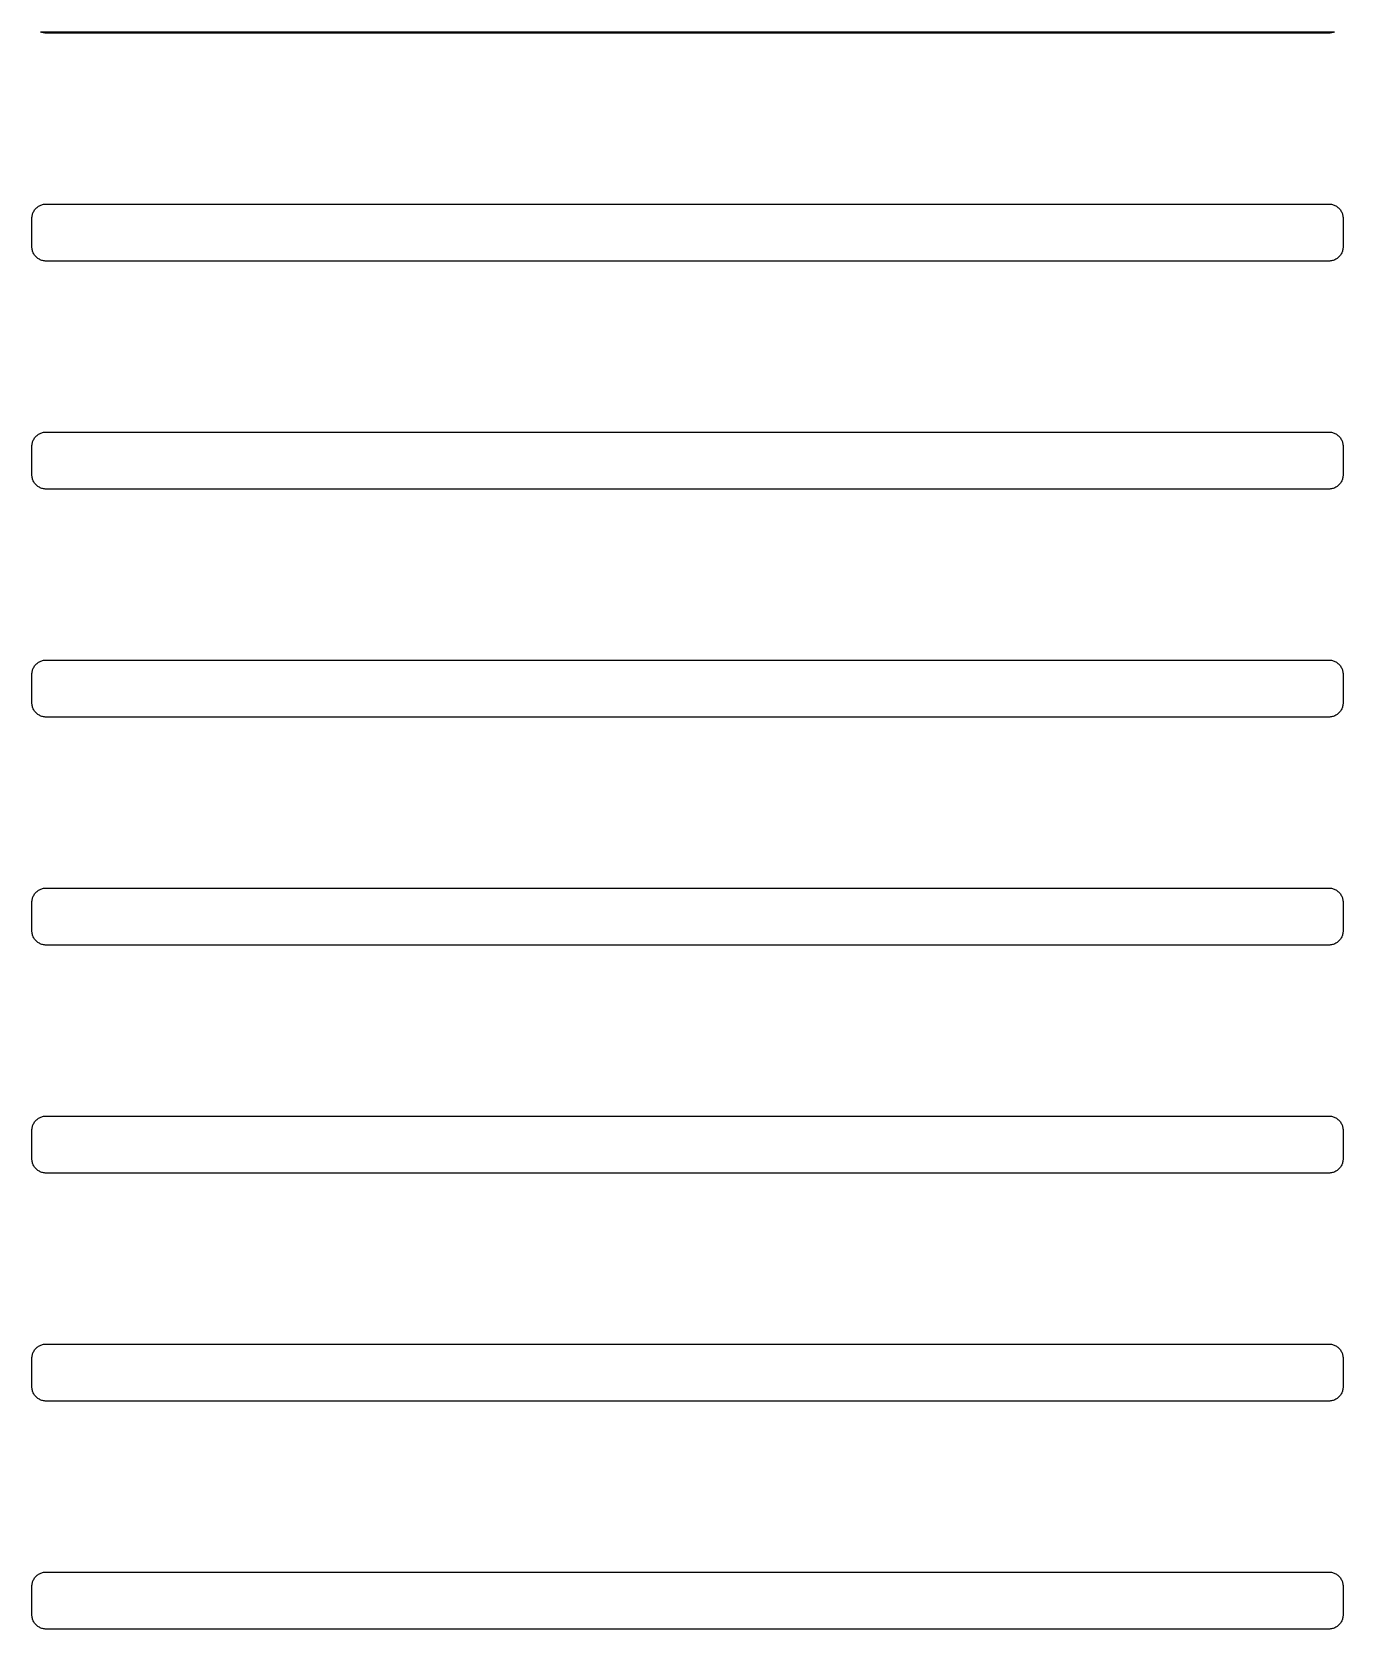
# Model space of a CAD drawing. Header units: metres. Extents: x -163 to 163, y -163 to 163.
# Drawn here: x -114.9 to -87.3, y -39.6 to -5.97 of the extents above; entities that cross this region are included whole.
import ezdxf

# ---------------------------------------------------------------- set-up
doc = ezdxf.new("R2010")
doc.units = ezdxf.units.M

msp = doc.modelspace()

# ---------------------------------------------------------------- linework, layer by layer
for p, q in [((-114.709, -5.97787), (-114.716, -5.97498)), ((-114.716, -5.97498), (-87.4818, -5.97498)), ((-114.692, -5.98427), (-114.709, -5.97787)), ((-114.674, -5.98952), (-114.692, -5.98427)), ((-114.655, -5.99364), (-114.674, -5.98952)), ((-114.637, -5.99658), (-114.655, -5.99364)), ((-114.618, -5.99835), (-114.637, -5.99658)), ((-114.599, -5.99895), (-114.618, -5.99835)), ((-87.599, -5.99895), (-114.599, -5.99895)), ((-87.5801, -5.99835), (-87.599, -5.99895)), ((-87.5614, -5.99658), (-87.5801, -5.99835)), ((-87.5427, -5.99364), (-87.5614, -5.99658)), ((-87.5243, -5.98952), (-87.5427, -5.99364)), ((-87.5062, -5.98427), (-87.5243, -5.98952)), ((-87.4885, -5.97787), (-87.5062, -5.98427)), ((-87.4818, -5.97498), (-87.4885, -5.97787)), ((-114.862, -9.75443), (-114.852, -9.7382)), ((-114.852, -9.7382), (-114.842, -9.72261)), ((-114.842, -9.72261), (-114.83, -9.70772)), ((-114.83, -9.70772), (-114.818, -9.69359)), ((-114.818, -9.69359), (-114.804, -9.68025)), ((-114.804, -9.68025), (-114.79, -9.66779)), ((-114.79, -9.66779), (-114.775, -9.65623)), ((-114.775, -9.65623), (-114.76, -9.64565)), ((-114.76, -9.64565), (-114.743, -9.63605)), ((-114.743, -9.63605), (-114.727, -9.6275)), ((-114.727, -9.6275), (-114.709, -9.62001)), ((-114.709, -9.62001), (-114.692, -9.61363)), ((-114.692, -9.61363), (-114.674, -9.60837)), ((-114.674, -9.60837), (-114.655, -9.60426)), ((-114.655, -9.60426), (-114.637, -9.60132)), ((-114.637, -9.60132), (-114.618, -9.59953)), ((-114.618, -9.59953), (-114.599, -9.59895)), ((-114.599, -9.59895), (-87.599, -9.59895)), ((-87.599, -9.59895), (-87.5801, -9.59953)), ((-87.5801, -9.59953), (-87.5614, -9.60132)), ((-87.5614, -9.60132), (-87.5427, -9.60426)), ((-87.5427, -9.60426), (-87.5243, -9.60837)), ((-87.5243, -9.60837), (-87.5062, -9.61363)), ((-87.5062, -9.61363), (-87.4885, -9.62001)), ((-87.4885, -9.62001), (-87.4712, -9.6275)), ((-87.4712, -9.6275), (-87.4544, -9.63605)), ((-87.4544, -9.63605), (-87.4382, -9.64565)), ((-87.4382, -9.64565), (-87.4226, -9.65623)), ((-87.4226, -9.65623), (-87.4077, -9.66779)), ((-87.4077, -9.66779), (-87.3936, -9.68025)), ((-87.3936, -9.68025), (-87.3803, -9.69359)), ((-87.3803, -9.69359), (-87.3678, -9.70772)), ((-87.3678, -9.70772), (-87.3562, -9.72261)), ((-87.3562, -9.72261), (-87.3457, -9.7382)), ((-87.3457, -9.7382), (-87.3361, -9.75443)), ((-114.899, -9.89894), (-114.898, -9.88011)), ((-114.899, -10.4989), (-114.899, -9.89894)), ((-114.898, -9.88011), (-114.897, -9.86134)), ((-114.897, -9.86134), (-114.894, -9.84273)), ((-114.894, -9.84273), (-114.89, -9.82434)), ((-114.89, -9.82434), (-114.884, -9.80624)), ((-114.884, -9.80624), (-114.878, -9.78851)), ((-114.878, -9.78851), (-114.87, -9.77121)), ((-114.87, -9.77121), (-114.862, -9.75443)), ((-87.3361, -9.75443), (-87.3275, -9.77121)), ((-87.3275, -9.77121), (-87.32, -9.78851)), ((-87.32, -9.78851), (-87.3136, -9.80624)), ((-87.3136, -9.80624), (-87.3084, -9.82434)), ((-87.3084, -9.82434), (-87.3043, -9.84273)), ((-87.3043, -9.84273), (-87.3013, -9.86134)), ((-87.3013, -9.86134), (-87.2995, -9.88011)), ((-87.2995, -9.88011), (-87.299, -9.89894)), ((-87.299, -9.89894), (-87.299, -10.4989)), ((-114.898, -10.5178), (-114.899, -10.4989)), ((-114.897, -10.5365), (-114.898, -10.5178)), ((-114.894, -10.5552), (-114.897, -10.5365)), ((-114.89, -10.5735), (-114.894, -10.5552)), ((-114.884, -10.5916), (-114.89, -10.5735)), ((-114.878, -10.6094), (-114.884, -10.5916)), ((-114.87, -10.6267), (-114.878, -10.6094)), ((-114.862, -10.6435), (-114.87, -10.6267)), ((-114.852, -10.6597), (-114.862, -10.6435)), ((-114.842, -10.6753), (-114.852, -10.6597)), ((-114.83, -10.6902), (-114.842, -10.6753)), ((-114.818, -10.7043), (-114.83, -10.6902)), ((-114.804, -10.7176), (-114.818, -10.7043)), ((-114.79, -10.7301), (-114.804, -10.7176)), ((-114.775, -10.7417), (-114.79, -10.7301)), ((-114.76, -10.7522), (-114.775, -10.7417)), ((-114.743, -10.7618), (-114.76, -10.7522)), ((-87.4382, -10.7522), (-87.4544, -10.7618)), ((-87.4226, -10.7417), (-87.4382, -10.7522)), ((-87.4077, -10.7301), (-87.4226, -10.7417)), ((-87.3936, -10.7176), (-87.4077, -10.7301)), ((-87.3803, -10.7043), (-87.3936, -10.7176)), ((-87.3678, -10.6902), (-87.3803, -10.7043)), ((-87.3562, -10.6753), (-87.3678, -10.6902)), ((-87.3457, -10.6597), (-87.3562, -10.6753)), ((-87.3361, -10.6435), (-87.3457, -10.6597)), ((-87.3275, -10.6267), (-87.3361, -10.6435)), ((-87.32, -10.6094), (-87.3275, -10.6267)), ((-87.3136, -10.5916), (-87.32, -10.6094)), ((-87.3084, -10.5735), (-87.3136, -10.5916)), ((-87.3043, -10.5552), (-87.3084, -10.5735)), ((-87.3013, -10.5365), (-87.3043, -10.5552)), ((-87.2995, -10.5178), (-87.3013, -10.5365)), ((-87.299, -10.4989), (-87.2995, -10.5178)), ((-114.727, -10.7704), (-114.743, -10.7618)), ((-114.709, -10.7779), (-114.727, -10.7704)), ((-114.692, -10.7843), (-114.709, -10.7779)), ((-114.674, -10.7895), (-114.692, -10.7843)), ((-114.655, -10.7936), (-114.674, -10.7895)), ((-114.637, -10.7966), (-114.655, -10.7936)), ((-114.618, -10.7984), (-114.637, -10.7966)), ((-114.599, -10.799), (-114.618, -10.7984)), ((-87.599, -10.799), (-114.599, -10.799)), ((-87.5801, -10.7984), (-87.599, -10.799)), ((-87.5614, -10.7966), (-87.5801, -10.7984)), ((-87.5427, -10.7936), (-87.5614, -10.7966)), ((-87.5243, -10.7895), (-87.5427, -10.7936)), ((-87.5062, -10.7843), (-87.5243, -10.7895)), ((-87.4885, -10.7779), (-87.5062, -10.7843)), ((-87.4712, -10.7704), (-87.4885, -10.7779)), ((-87.4544, -10.7618), (-87.4712, -10.7704)), ((-114.79, -14.4678), (-114.775, -14.4562)), ((-114.775, -14.4562), (-114.76, -14.4456)), ((-114.76, -14.4456), (-114.743, -14.4361)), ((-114.743, -14.4361), (-114.727, -14.4275)), ((-114.727, -14.4275), (-114.709, -14.42)), ((-114.709, -14.42), (-114.692, -14.4136)), ((-114.692, -14.4136), (-114.674, -14.4084)), ((-114.674, -14.4084), (-114.655, -14.4043)), ((-114.655, -14.4043), (-114.637, -14.4013)), ((-114.637, -14.4013), (-114.618, -14.3995)), ((-114.618, -14.3995), (-114.599, -14.3989)), ((-114.599, -14.3989), (-87.599, -14.3989)), ((-87.599, -14.3989), (-87.5801, -14.3995)), ((-87.5801, -14.3995), (-87.5614, -14.4013)), ((-87.5614, -14.4013), (-87.5427, -14.4043)), ((-87.5427, -14.4043), (-87.5243, -14.4084)), ((-87.5243, -14.4084), (-87.5062, -14.4136)), ((-87.5062, -14.4136), (-87.4885, -14.42)), ((-87.4885, -14.42), (-87.4712, -14.4275)), ((-87.4712, -14.4275), (-87.4544, -14.4361)), ((-87.4544, -14.4361), (-87.4382, -14.4456)), ((-87.4382, -14.4456), (-87.4226, -14.4562)), ((-87.4226, -14.4562), (-87.4077, -14.4678)), ((-114.899, -14.6989), (-114.898, -14.6801)), ((-114.899, -15.299), (-114.899, -14.6989)), ((-114.898, -14.6801), (-114.897, -14.6613)), ((-114.897, -14.6613), (-114.894, -14.6427)), ((-114.894, -14.6427), (-114.89, -14.6243)), ((-114.89, -14.6243), (-114.884, -14.6062)), ((-114.884, -14.6062), (-114.878, -14.5885)), ((-114.878, -14.5885), (-114.87, -14.5712)), ((-114.87, -14.5712), (-114.862, -14.5544)), ((-114.862, -14.5544), (-114.852, -14.5382)), ((-114.852, -14.5382), (-114.842, -14.5226)), ((-114.842, -14.5226), (-114.83, -14.5077)), ((-114.83, -14.5077), (-114.818, -14.4936)), ((-114.818, -14.4936), (-114.804, -14.4803)), ((-114.804, -14.4803), (-114.79, -14.4678)), ((-87.4077, -14.4678), (-87.3936, -14.4803)), ((-87.3936, -14.4803), (-87.3803, -14.4936)), ((-87.3803, -14.4936), (-87.3678, -14.5077)), ((-87.3678, -14.5077), (-87.3562, -14.5226)), ((-87.3562, -14.5226), (-87.3457, -14.5382)), ((-87.3457, -14.5382), (-87.3361, -14.5544)), ((-87.3361, -14.5544), (-87.3275, -14.5712)), ((-87.3275, -14.5712), (-87.32, -14.5885)), ((-87.32, -14.5885), (-87.3136, -14.6062)), ((-87.3136, -14.6062), (-87.3084, -14.6243)), ((-87.3084, -14.6243), (-87.3043, -14.6427)), ((-87.3043, -14.6427), (-87.3013, -14.6613)), ((-87.3013, -14.6613), (-87.2995, -14.6801)), ((-87.2995, -14.6801), (-87.299, -14.6989)), ((-87.299, -14.6989), (-87.299, -15.299)), ((-114.898, -15.3178), (-114.899, -15.299)), ((-114.897, -15.3365), (-114.898, -15.3178)), ((-114.894, -15.3552), (-114.897, -15.3365)), ((-114.89, -15.3736), (-114.894, -15.3552)), ((-114.884, -15.3916), (-114.89, -15.3736)), ((-114.878, -15.4094), (-114.884, -15.3916)), ((-114.87, -15.4267), (-114.878, -15.4094)), ((-114.862, -15.4435), (-114.87, -15.4267)), ((-114.852, -15.4597), (-114.862, -15.4435)), ((-114.842, -15.4753), (-114.852, -15.4597)), ((-87.3457, -15.4597), (-87.3562, -15.4753)), ((-87.3361, -15.4435), (-87.3457, -15.4597)), ((-87.3275, -15.4267), (-87.3361, -15.4435)), ((-87.32, -15.4094), (-87.3275, -15.4267)), ((-87.3136, -15.3916), (-87.32, -15.4094)), ((-87.3084, -15.3736), (-87.3136, -15.3916)), ((-87.3043, -15.3552), (-87.3084, -15.3736)), ((-87.3013, -15.3365), (-87.3043, -15.3552)), ((-87.2995, -15.3178), (-87.3013, -15.3365)), ((-87.299, -15.299), (-87.2995, -15.3178)), ((-114.83, -15.4902), (-114.842, -15.4753)), ((-114.818, -15.5043), (-114.83, -15.4902)), ((-114.804, -15.5176), (-114.818, -15.5043)), ((-114.79, -15.5301), (-114.804, -15.5176)), ((-114.775, -15.5417), (-114.79, -15.5301)), ((-114.76, -15.5522), (-114.775, -15.5417)), ((-114.743, -15.5618), (-114.76, -15.5522)), ((-114.727, -15.5704), (-114.743, -15.5618)), ((-114.709, -15.5779), (-114.727, -15.5704)), ((-114.692, -15.5843), (-114.709, -15.5779)), ((-114.674, -15.5895), (-114.692, -15.5843)), ((-114.655, -15.5936), (-114.674, -15.5895)), ((-114.637, -15.5966), (-114.655, -15.5936)), ((-114.618, -15.5984), (-114.637, -15.5966)), ((-114.599, -15.5989), (-114.618, -15.5984)), ((-87.599, -15.5989), (-114.599, -15.5989)), ((-87.5801, -15.5984), (-87.599, -15.5989)), ((-87.5614, -15.5966), (-87.5801, -15.5984)), ((-87.5427, -15.5936), (-87.5614, -15.5966)), ((-87.5243, -15.5895), (-87.5427, -15.5936)), ((-87.5062, -15.5843), (-87.5243, -15.5895)), ((-87.4885, -15.5779), (-87.5062, -15.5843)), ((-87.4712, -15.5704), (-87.4885, -15.5779)), ((-87.4544, -15.5618), (-87.4712, -15.5704)), ((-87.4382, -15.5522), (-87.4544, -15.5618)), ((-87.4226, -15.5417), (-87.4382, -15.5522)), ((-87.4077, -15.5301), (-87.4226, -15.5417)), ((-87.3936, -15.5176), (-87.4077, -15.5301)), ((-87.3803, -15.5043), (-87.3936, -15.5176)), ((-87.3678, -15.4902), (-87.3803, -15.5043)), ((-87.3562, -15.4753), (-87.3678, -15.4902)), ((-114.899, -19.4989), (-114.898, -19.4801)), ((-114.899, -20.099), (-114.899, -19.4989)), ((-114.898, -19.4801), (-114.897, -19.4613)), ((-114.897, -19.4613), (-114.894, -19.4427)), ((-114.894, -19.4427), (-114.89, -19.4243)), ((-114.89, -19.4243), (-114.884, -19.4062)), ((-114.884, -19.4062), (-114.878, -19.3885)), ((-114.878, -19.3885), (-114.87, -19.3712)), ((-114.87, -19.3712), (-114.862, -19.3544)), ((-114.862, -19.3544), (-114.852, -19.3382)), ((-114.852, -19.3382), (-114.842, -19.3226)), ((-114.842, -19.3226), (-114.83, -19.3077)), ((-114.83, -19.3077), (-114.818, -19.2936)), ((-114.818, -19.2936), (-114.804, -19.2803)), ((-114.804, -19.2803), (-114.79, -19.2678)), ((-114.79, -19.2678), (-114.775, -19.2562)), ((-114.775, -19.2562), (-114.76, -19.2457)), ((-114.76, -19.2457), (-114.743, -19.2361)), ((-114.743, -19.2361), (-114.727, -19.2275)), ((-114.727, -19.2275), (-114.709, -19.22)), ((-114.709, -19.22), (-114.692, -19.2136)), ((-114.692, -19.2136), (-114.674, -19.2084)), ((-114.674, -19.2084), (-114.655, -19.2043)), ((-114.655, -19.2043), (-114.637, -19.2013)), ((-114.637, -19.2013), (-114.618, -19.1995)), ((-114.618, -19.1995), (-114.599, -19.1989)), ((-114.599, -19.1989), (-87.599, -19.1989)), ((-87.599, -19.1989), (-87.5801, -19.1995)), ((-87.5801, -19.1995), (-87.5614, -19.2013)), ((-87.5614, -19.2013), (-87.5427, -19.2043)), ((-87.5427, -19.2043), (-87.5243, -19.2084)), ((-87.5243, -19.2084), (-87.5062, -19.2136)), ((-87.5062, -19.2136), (-87.4885, -19.22)), ((-87.4885, -19.22), (-87.4712, -19.2275)), ((-87.4712, -19.2275), (-87.4544, -19.2361)), ((-87.4544, -19.2361), (-87.4382, -19.2457)), ((-87.4382, -19.2457), (-87.4226, -19.2562)), ((-87.4226, -19.2562), (-87.4077, -19.2678)), ((-87.4077, -19.2678), (-87.3936, -19.2803)), ((-87.3936, -19.2803), (-87.3803, -19.2936)), ((-87.3803, -19.2936), (-87.3678, -19.3077)), ((-87.3678, -19.3077), (-87.3562, -19.3226)), ((-87.3562, -19.3226), (-87.3457, -19.3382)), ((-87.3457, -19.3382), (-87.3361, -19.3544)), ((-87.3361, -19.3544), (-87.3275, -19.3712)), ((-87.3275, -19.3712), (-87.32, -19.3885)), ((-87.32, -19.3885), (-87.3136, -19.4062)), ((-87.3136, -19.4062), (-87.3084, -19.4243)), ((-87.3084, -19.4243), (-87.3043, -19.4427)), ((-87.3043, -19.4427), (-87.3013, -19.4613)), ((-87.3013, -19.4613), (-87.2995, -19.4801)), ((-87.2995, -19.4801), (-87.299, -19.4989)), ((-87.299, -19.4989), (-87.299, -20.099)), ((-114.898, -20.1178), (-114.899, -20.099)), ((-114.897, -20.1366), (-114.898, -20.1178)), ((-114.894, -20.1552), (-114.897, -20.1366)), ((-114.89, -20.1736), (-114.894, -20.1552)), ((-114.884, -20.1917), (-114.89, -20.1736)), ((-87.3084, -20.1736), (-87.3136, -20.1917)), ((-87.3043, -20.1552), (-87.3084, -20.1736)), ((-87.3013, -20.1366), (-87.3043, -20.1552)), ((-87.2995, -20.1178), (-87.3013, -20.1366)), ((-87.299, -20.099), (-87.2995, -20.1178)), ((-114.878, -20.2094), (-114.884, -20.1917)), ((-114.87, -20.2267), (-114.878, -20.2094)), ((-114.862, -20.2435), (-114.87, -20.2267)), ((-114.852, -20.2597), (-114.862, -20.2435)), ((-114.842, -20.2753), (-114.852, -20.2597)), ((-114.83, -20.2902), (-114.842, -20.2753)), ((-114.818, -20.3043), (-114.83, -20.2902)), ((-114.804, -20.3176), (-114.818, -20.3043)), ((-114.79, -20.3301), (-114.804, -20.3176)), ((-114.775, -20.3416), (-114.79, -20.3301)), ((-114.76, -20.3522), (-114.775, -20.3416)), ((-114.743, -20.3618), (-114.76, -20.3522)), ((-114.727, -20.3704), (-114.743, -20.3618)), ((-114.709, -20.3779), (-114.727, -20.3704)), ((-114.692, -20.3843), (-114.709, -20.3779)), ((-114.674, -20.3895), (-114.692, -20.3843)), ((-114.655, -20.3936), (-114.674, -20.3895)), ((-114.637, -20.3966), (-114.655, -20.3936)), ((-114.618, -20.3984), (-114.637, -20.3966)), ((-114.599, -20.3989), (-114.618, -20.3984)), ((-87.599, -20.3989), (-114.599, -20.3989)), ((-87.5801, -20.3984), (-87.599, -20.3989)), ((-87.5614, -20.3966), (-87.5801, -20.3984)), ((-87.5427, -20.3936), (-87.5614, -20.3966)), ((-87.5243, -20.3895), (-87.5427, -20.3936)), ((-87.5062, -20.3843), (-87.5243, -20.3895)), ((-87.4885, -20.3779), (-87.5062, -20.3843)), ((-87.4712, -20.3704), (-87.4885, -20.3779)), ((-87.4544, -20.3618), (-87.4712, -20.3704)), ((-87.4382, -20.3522), (-87.4544, -20.3618)), ((-87.4226, -20.3416), (-87.4382, -20.3522)), ((-87.4077, -20.3301), (-87.4226, -20.3416)), ((-87.3936, -20.3176), (-87.4077, -20.3301)), ((-87.3803, -20.3043), (-87.3936, -20.3176)), ((-87.3678, -20.2902), (-87.3803, -20.3043)), ((-87.3562, -20.2753), (-87.3678, -20.2902)), ((-87.3457, -20.2597), (-87.3562, -20.2753)), ((-87.3361, -20.2435), (-87.3457, -20.2597)), ((-87.3275, -20.2267), (-87.3361, -20.2435)), ((-87.32, -20.2094), (-87.3275, -20.2267)), ((-87.3136, -20.1917), (-87.32, -20.2094)), ((-114.89, -24.2243), (-114.884, -24.2062)), ((-114.884, -24.2062), (-114.878, -24.1885)), ((-114.878, -24.1885), (-114.87, -24.1712)), ((-114.87, -24.1712), (-114.862, -24.1544)), ((-114.862, -24.1544), (-114.852, -24.1382)), ((-114.852, -24.1382), (-114.842, -24.1226)), ((-114.842, -24.1226), (-114.83, -24.1077)), ((-114.83, -24.1077), (-114.818, -24.0936)), ((-114.818, -24.0936), (-114.804, -24.0803)), ((-114.804, -24.0803), (-114.79, -24.0678)), ((-114.79, -24.0678), (-114.775, -24.0562)), ((-114.775, -24.0562), (-114.76, -24.0457)), ((-114.76, -24.0457), (-114.743, -24.0361)), ((-114.743, -24.0361), (-114.727, -24.0275)), ((-114.727, -24.0275), (-114.709, -24.02)), ((-114.709, -24.02), (-114.692, -24.0136)), ((-114.692, -24.0136), (-114.674, -24.0084)), ((-114.674, -24.0084), (-114.655, -24.0043)), ((-114.655, -24.0043), (-114.637, -24.0013)), ((-114.637, -24.0013), (-114.618, -23.9995)), ((-114.618, -23.9995), (-114.599, -23.9989)), ((-114.599, -23.9989), (-87.599, -23.9989)), ((-87.599, -23.9989), (-87.5801, -23.9995)), ((-87.5801, -23.9995), (-87.5614, -24.0013)), ((-87.5614, -24.0013), (-87.5427, -24.0043)), ((-87.5427, -24.0043), (-87.5243, -24.0084)), ((-87.5243, -24.0084), (-87.5062, -24.0136)), ((-87.5062, -24.0136), (-87.4885, -24.02)), ((-87.4885, -24.02), (-87.4712, -24.0275)), ((-87.4712, -24.0275), (-87.4544, -24.0361)), ((-87.4544, -24.0361), (-87.4382, -24.0457)), ((-87.4382, -24.0457), (-87.4226, -24.0562)), ((-87.4226, -24.0562), (-87.4077, -24.0678)), ((-87.4077, -24.0678), (-87.3936, -24.0803)), ((-87.3936, -24.0803), (-87.3803, -24.0936)), ((-87.3803, -24.0936), (-87.3678, -24.1077)), ((-87.3678, -24.1077), (-87.3562, -24.1226)), ((-87.3562, -24.1226), (-87.3457, -24.1382)), ((-87.3457, -24.1382), (-87.3361, -24.1544)), ((-87.3361, -24.1544), (-87.3275, -24.1712)), ((-87.3275, -24.1712), (-87.32, -24.1885)), ((-87.32, -24.1885), (-87.3136, -24.2062)), ((-87.3136, -24.2062), (-87.3084, -24.2243)), ((-114.899, -24.299), (-114.898, -24.2801)), ((-114.899, -24.8989), (-114.899, -24.299)), ((-114.898, -24.2801), (-114.897, -24.2614)), ((-114.897, -24.2614), (-114.894, -24.2427)), ((-114.894, -24.2427), (-114.89, -24.2243)), ((-87.3084, -24.2243), (-87.3043, -24.2427)), ((-87.3043, -24.2427), (-87.3013, -24.2614)), ((-87.3013, -24.2614), (-87.2995, -24.2801)), ((-87.2995, -24.2801), (-87.299, -24.299)), ((-87.299, -24.299), (-87.299, -24.8989)), ((-114.898, -24.9178), (-114.899, -24.8989)), ((-114.897, -24.9366), (-114.898, -24.9178)), ((-114.894, -24.9552), (-114.897, -24.9366)), ((-114.89, -24.9736), (-114.894, -24.9552)), ((-114.884, -24.9917), (-114.89, -24.9736)), ((-114.878, -25.0094), (-114.884, -24.9917)), ((-114.87, -25.0267), (-114.878, -25.0094)), ((-114.862, -25.0435), (-114.87, -25.0267)), ((-114.852, -25.0597), (-114.862, -25.0435)), ((-114.842, -25.0753), (-114.852, -25.0597)), ((-114.83, -25.0902), (-114.842, -25.0753)), ((-114.818, -25.1043), (-114.83, -25.0902)), ((-114.804, -25.1176), (-114.818, -25.1043)), ((-114.79, -25.1301), (-114.804, -25.1176)), ((-114.775, -25.1416), (-114.79, -25.1301)), ((-114.76, -25.1523), (-114.775, -25.1416)), ((-114.743, -25.1618), (-114.76, -25.1523)), ((-114.727, -25.1704), (-114.743, -25.1618)), ((-114.709, -25.1779), (-114.727, -25.1704)), ((-114.692, -25.1843), (-114.709, -25.1779)), ((-114.674, -25.1895), (-114.692, -25.1843)), ((-114.655, -25.1936), (-114.674, -25.1895)), ((-114.637, -25.1966), (-114.655, -25.1936)), ((-114.618, -25.1983), (-114.637, -25.1966)), ((-114.599, -25.1989), (-114.618, -25.1983)), ((-87.599, -25.1989), (-114.599, -25.1989)), ((-87.5801, -25.1983), (-87.599, -25.1989)), ((-87.5614, -25.1966), (-87.5801, -25.1983)), ((-87.5427, -25.1936), (-87.5614, -25.1966)), ((-87.5243, -25.1895), (-87.5427, -25.1936)), ((-87.5062, -25.1843), (-87.5243, -25.1895)), ((-87.4885, -25.1779), (-87.5062, -25.1843)), ((-87.4712, -25.1704), (-87.4885, -25.1779)), ((-87.4544, -25.1618), (-87.4712, -25.1704)), ((-87.4382, -25.1523), (-87.4544, -25.1618)), ((-87.4226, -25.1416), (-87.4382, -25.1523)), ((-87.4077, -25.1301), (-87.4226, -25.1416)), ((-87.3936, -25.1176), (-87.4077, -25.1301)), ((-87.3803, -25.1043), (-87.3936, -25.1176)), ((-87.3678, -25.0902), (-87.3803, -25.1043)), ((-87.3562, -25.0753), (-87.3678, -25.0902)), ((-87.3457, -25.0597), (-87.3562, -25.0753)), ((-87.3361, -25.0435), (-87.3457, -25.0597)), ((-87.3275, -25.0267), (-87.3361, -25.0435)), ((-87.32, -25.0094), (-87.3275, -25.0267)), ((-87.3136, -24.9917), (-87.32, -25.0094)), ((-87.3084, -24.9736), (-87.3136, -24.9917)), ((-87.3043, -24.9552), (-87.3084, -24.9736)), ((-87.3013, -24.9366), (-87.3043, -24.9552)), ((-87.2995, -24.9178), (-87.3013, -24.9366)), ((-87.299, -24.8989), (-87.2995, -24.9178)), ((-114.842, -28.9226), (-114.83, -28.9077)), ((-114.83, -28.9077), (-114.818, -28.8936)), ((-114.818, -28.8936), (-114.804, -28.8803)), ((-114.804, -28.8803), (-114.79, -28.8678)), ((-114.79, -28.8678), (-114.775, -28.8562)), ((-114.775, -28.8562), (-114.76, -28.8456)), ((-114.76, -28.8456), (-114.743, -28.8361)), ((-114.743, -28.8361), (-114.727, -28.8275)), ((-114.727, -28.8275), (-114.709, -28.82)), ((-114.709, -28.82), (-114.692, -28.8136)), ((-114.692, -28.8136), (-114.674, -28.8084)), ((-114.674, -28.8084), (-114.655, -28.8043)), ((-114.655, -28.8043), (-114.637, -28.8013)), ((-114.637, -28.8013), (-114.618, -28.7995)), ((-114.618, -28.7995), (-114.599, -28.799)), ((-114.599, -28.799), (-87.599, -28.799)), ((-87.599, -28.799), (-87.5801, -28.7995)), ((-87.5801, -28.7995), (-87.5614, -28.8013)), ((-87.5614, -28.8013), (-87.5427, -28.8043)), ((-87.5427, -28.8043), (-87.5243, -28.8084)), ((-87.5243, -28.8084), (-87.5062, -28.8136)), ((-87.5062, -28.8136), (-87.4885, -28.82)), ((-87.4885, -28.82), (-87.4712, -28.8275)), ((-87.4712, -28.8275), (-87.4544, -28.8361)), ((-87.4544, -28.8361), (-87.4382, -28.8456)), ((-87.4382, -28.8456), (-87.4226, -28.8562)), ((-87.4226, -28.8562), (-87.4077, -28.8678)), ((-87.4077, -28.8678), (-87.3936, -28.8803)), ((-87.3936, -28.8803), (-87.3803, -28.8936)), ((-87.3803, -28.8936), (-87.3678, -28.9077)), ((-87.3678, -28.9077), (-87.3562, -28.9226)), ((-114.899, -29.099), (-114.898, -29.0801)), ((-114.899, -29.6989), (-114.899, -29.099)), ((-114.898, -29.0801), (-114.897, -29.0613)), ((-114.897, -29.0613), (-114.894, -29.0427)), ((-114.894, -29.0427), (-114.89, -29.0243)), ((-114.89, -29.0243), (-114.884, -29.0062)), ((-114.884, -29.0062), (-114.878, -28.9885)), ((-114.878, -28.9885), (-114.87, -28.9712)), ((-114.87, -28.9712), (-114.862, -28.9544)), ((-114.862, -28.9544), (-114.852, -28.9382)), ((-114.852, -28.9382), (-114.842, -28.9226)), ((-87.3562, -28.9226), (-87.3457, -28.9382)), ((-87.3457, -28.9382), (-87.3361, -28.9544)), ((-87.3361, -28.9544), (-87.3275, -28.9712)), ((-87.3275, -28.9712), (-87.32, -28.9885)), ((-87.32, -28.9885), (-87.3136, -29.0062)), ((-87.3136, -29.0062), (-87.3084, -29.0243)), ((-87.3084, -29.0243), (-87.3043, -29.0427)), ((-87.3043, -29.0427), (-87.3013, -29.0613)), ((-87.3013, -29.0613), (-87.2995, -29.0801)), ((-87.2995, -29.0801), (-87.299, -29.099)), ((-87.299, -29.099), (-87.299, -29.6989)), ((-114.898, -29.7178), (-114.899, -29.6989)), ((-114.897, -29.7365), (-114.898, -29.7178)), ((-114.894, -29.7552), (-114.897, -29.7365)), ((-114.89, -29.7736), (-114.894, -29.7552)), ((-114.884, -29.7917), (-114.89, -29.7736)), ((-114.878, -29.8094), (-114.884, -29.7917)), ((-114.87, -29.8267), (-114.878, -29.8094)), ((-114.862, -29.8435), (-114.87, -29.8267)), ((-114.852, -29.8597), (-114.862, -29.8435)), ((-114.842, -29.8753), (-114.852, -29.8597)), ((-114.83, -29.8902), (-114.842, -29.8753)), ((-114.818, -29.9043), (-114.83, -29.8902)), ((-114.804, -29.9176), (-114.818, -29.9043)), ((-114.79, -29.9301), (-114.804, -29.9176)), ((-87.3936, -29.9176), (-87.4077, -29.9301)), ((-87.3803, -29.9043), (-87.3936, -29.9176)), ((-87.3678, -29.8902), (-87.3803, -29.9043)), ((-87.3562, -29.8753), (-87.3678, -29.8902)), ((-87.3457, -29.8597), (-87.3562, -29.8753)), ((-87.3361, -29.8435), (-87.3457, -29.8597)), ((-87.3275, -29.8267), (-87.3361, -29.8435)), ((-87.32, -29.8094), (-87.3275, -29.8267)), ((-87.3136, -29.7917), (-87.32, -29.8094)), ((-87.3084, -29.7736), (-87.3136, -29.7917)), ((-87.3043, -29.7552), (-87.3084, -29.7736)), ((-87.3013, -29.7365), (-87.3043, -29.7552)), ((-87.2995, -29.7178), (-87.3013, -29.7365)), ((-87.299, -29.6989), (-87.2995, -29.7178)), ((-114.775, -29.9417), (-114.79, -29.9301)), ((-114.76, -29.9522), (-114.775, -29.9417)), ((-114.743, -29.9618), (-114.76, -29.9522)), ((-114.727, -29.9704), (-114.743, -29.9618)), ((-114.709, -29.9779), (-114.727, -29.9704)), ((-114.692, -29.9843), (-114.709, -29.9779)), ((-114.674, -29.9895), (-114.692, -29.9843)), ((-114.655, -29.9936), (-114.674, -29.9895)), ((-114.637, -29.9966), (-114.655, -29.9936)), ((-114.618, -29.9984), (-114.637, -29.9966)), ((-114.599, -29.9989), (-114.618, -29.9984)), ((-87.599, -29.9989), (-114.599, -29.9989)), ((-87.5801, -29.9984), (-87.599, -29.9989)), ((-87.5614, -29.9966), (-87.5801, -29.9984)), ((-87.5427, -29.9936), (-87.5614, -29.9966)), ((-87.5243, -29.9895), (-87.5427, -29.9936)), ((-87.5062, -29.9843), (-87.5243, -29.9895)), ((-87.4885, -29.9779), (-87.5062, -29.9843)), ((-87.4712, -29.9704), (-87.4885, -29.9779)), ((-87.4544, -29.9618), (-87.4712, -29.9704)), ((-87.4382, -29.9522), (-87.4544, -29.9618)), ((-87.4226, -29.9417), (-87.4382, -29.9522)), ((-87.4077, -29.9301), (-87.4226, -29.9417)), ((-114.727, -33.6275), (-114.709, -33.62)), ((-114.709, -33.62), (-114.692, -33.6136)), ((-114.692, -33.6136), (-114.674, -33.6084)), ((-114.674, -33.6084), (-114.655, -33.6043)), ((-114.655, -33.6043), (-114.637, -33.6013)), ((-114.637, -33.6013), (-114.618, -33.5995)), ((-114.618, -33.5995), (-114.599, -33.599)), ((-114.599, -33.599), (-87.599, -33.599)), ((-87.599, -33.599), (-87.5801, -33.5995)), ((-87.5801, -33.5995), (-87.5614, -33.6013)), ((-87.5614, -33.6013), (-87.5427, -33.6043)), ((-87.5427, -33.6043), (-87.5243, -33.6084)), ((-87.5243, -33.6084), (-87.5062, -33.6136)), ((-87.5062, -33.6136), (-87.4885, -33.62)), ((-87.4885, -33.62), (-87.4712, -33.6275)), ((-114.899, -33.8989), (-114.898, -33.8801)), ((-114.899, -34.4989), (-114.899, -33.8989)), ((-114.898, -33.8801), (-114.897, -33.8613)), ((-114.897, -33.8613), (-114.894, -33.8427)), ((-114.894, -33.8427), (-114.89, -33.8243)), ((-114.89, -33.8243), (-114.884, -33.8062)), ((-114.884, -33.8062), (-114.878, -33.7885)), ((-114.878, -33.7885), (-114.87, -33.7712)), ((-114.87, -33.7712), (-114.862, -33.7544)), ((-114.862, -33.7544), (-114.852, -33.7382)), ((-114.852, -33.7382), (-114.842, -33.7226)), ((-114.842, -33.7226), (-114.83, -33.7077)), ((-114.83, -33.7077), (-114.818, -33.6936)), ((-114.818, -33.6936), (-114.804, -33.6803)), ((-114.804, -33.6803), (-114.79, -33.6678)), ((-114.79, -33.6678), (-114.775, -33.6562)), ((-114.775, -33.6562), (-114.76, -33.6456)), ((-114.76, -33.6456), (-114.743, -33.6361)), ((-114.743, -33.6361), (-114.727, -33.6275)), ((-87.4712, -33.6275), (-87.4544, -33.6361)), ((-87.4544, -33.6361), (-87.4382, -33.6456)), ((-87.4382, -33.6456), (-87.4226, -33.6562)), ((-87.4226, -33.6562), (-87.4077, -33.6678)), ((-87.4077, -33.6678), (-87.3936, -33.6803)), ((-87.3936, -33.6803), (-87.3803, -33.6936)), ((-87.3803, -33.6936), (-87.3678, -33.7077)), ((-87.3678, -33.7077), (-87.3562, -33.7226)), ((-87.3562, -33.7226), (-87.3457, -33.7382)), ((-87.3457, -33.7382), (-87.3361, -33.7544)), ((-87.3361, -33.7544), (-87.3275, -33.7712)), ((-87.3275, -33.7712), (-87.32, -33.7885)), ((-87.32, -33.7885), (-87.3136, -33.8062)), ((-87.3136, -33.8062), (-87.3084, -33.8243)), ((-87.3084, -33.8243), (-87.3043, -33.8427)), ((-87.3043, -33.8427), (-87.3013, -33.8613)), ((-87.3013, -33.8613), (-87.2995, -33.8801)), ((-87.2995, -33.8801), (-87.299, -33.8989)), ((-87.299, -33.8989), (-87.299, -34.4989)), ((-114.898, -34.5178), (-114.899, -34.4989)), ((-114.897, -34.5365), (-114.898, -34.5178)), ((-114.894, -34.5552), (-114.897, -34.5365)), ((-114.89, -34.5735), (-114.894, -34.5552)), ((-114.884, -34.5917), (-114.89, -34.5735)), ((-114.878, -34.6094), (-114.884, -34.5917)), ((-114.87, -34.6267), (-114.878, -34.6094)), ((-114.862, -34.6435), (-114.87, -34.6267)), ((-87.3275, -34.6267), (-87.3361, -34.6435)), ((-87.32, -34.6094), (-87.3275, -34.6267)), ((-87.3136, -34.5917), (-87.32, -34.6094)), ((-87.3084, -34.5735), (-87.3136, -34.5917)), ((-87.3043, -34.5552), (-87.3084, -34.5735)), ((-87.3013, -34.5365), (-87.3043, -34.5552)), ((-87.2995, -34.5178), (-87.3013, -34.5365)), ((-87.299, -34.4989), (-87.2995, -34.5178)), ((-114.852, -34.6597), (-114.862, -34.6435)), ((-114.842, -34.6753), (-114.852, -34.6597)), ((-114.83, -34.6902), (-114.842, -34.6753)), ((-114.818, -34.7043), (-114.83, -34.6902)), ((-114.804, -34.7176), (-114.818, -34.7043)), ((-114.79, -34.7301), (-114.804, -34.7176)), ((-114.775, -34.7417), (-114.79, -34.7301)), ((-114.76, -34.7522), (-114.775, -34.7417)), ((-114.743, -34.7618), (-114.76, -34.7522)), ((-114.727, -34.7704), (-114.743, -34.7618)), ((-114.709, -34.7779), (-114.727, -34.7704)), ((-114.692, -34.7843), (-114.709, -34.7779)), ((-114.674, -34.7895), (-114.692, -34.7843)), ((-114.655, -34.7936), (-114.674, -34.7895)), ((-114.637, -34.7966), (-114.655, -34.7936)), ((-114.618, -34.7984), (-114.637, -34.7966)), ((-114.599, -34.799), (-114.618, -34.7984)), ((-87.599, -34.799), (-114.599, -34.799)), ((-87.5801, -34.7984), (-87.599, -34.799)), ((-87.5614, -34.7966), (-87.5801, -34.7984)), ((-87.5427, -34.7936), (-87.5614, -34.7966)), ((-87.5243, -34.7895), (-87.5427, -34.7936)), ((-87.5062, -34.7843), (-87.5243, -34.7895)), ((-87.4885, -34.7779), (-87.5062, -34.7843)), ((-87.4712, -34.7704), (-87.4885, -34.7779)), ((-87.4544, -34.7618), (-87.4712, -34.7704)), ((-87.4382, -34.7522), (-87.4544, -34.7618)), ((-87.4226, -34.7417), (-87.4382, -34.7522)), ((-87.4077, -34.7301), (-87.4226, -34.7417)), ((-87.3936, -34.7176), (-87.4077, -34.7301)), ((-87.3803, -34.7043), (-87.3936, -34.7176)), ((-87.3678, -34.6902), (-87.3803, -34.7043)), ((-87.3562, -34.6753), (-87.3678, -34.6902)), ((-87.3457, -34.6597), (-87.3562, -34.6753)), ((-87.3361, -34.6435), (-87.3457, -34.6597)), ((-114.898, -38.6801), (-114.897, -38.6613)), ((-114.897, -38.6613), (-114.894, -38.6427)), ((-114.894, -38.6427), (-114.89, -38.6243)), ((-114.89, -38.6243), (-114.884, -38.6062)), ((-114.884, -38.6062), (-114.878, -38.5885)), ((-114.878, -38.5885), (-114.87, -38.5712)), ((-114.87, -38.5712), (-114.862, -38.5544)), ((-114.862, -38.5544), (-114.852, -38.5382)), ((-114.852, -38.5382), (-114.842, -38.5226)), ((-114.842, -38.5226), (-114.83, -38.5077)), ((-114.83, -38.5077), (-114.818, -38.4936)), ((-114.818, -38.4936), (-114.804, -38.4803)), ((-114.804, -38.4803), (-114.79, -38.4678)), ((-114.79, -38.4678), (-114.775, -38.4562)), ((-114.775, -38.4562), (-114.76, -38.4456)), ((-114.76, -38.4456), (-114.743, -38.4361)), ((-114.743, -38.4361), (-114.727, -38.4275)), ((-114.727, -38.4275), (-114.709, -38.42)), ((-114.709, -38.42), (-114.692, -38.4136)), ((-114.692, -38.4136), (-114.674, -38.4084)), ((-114.674, -38.4084), (-114.655, -38.4043)), ((-114.655, -38.4043), (-114.637, -38.4013)), ((-114.637, -38.4013), (-114.618, -38.3995)), ((-114.618, -38.3995), (-114.599, -38.399)), ((-114.599, -38.399), (-87.599, -38.399)), ((-87.599, -38.399), (-87.5801, -38.3995)), ((-87.5801, -38.3995), (-87.5614, -38.4013)), ((-87.5614, -38.4013), (-87.5427, -38.4043)), ((-87.5427, -38.4043), (-87.5243, -38.4084)), ((-87.5243, -38.4084), (-87.5062, -38.4136)), ((-87.5062, -38.4136), (-87.4885, -38.42)), ((-87.4885, -38.42), (-87.4712, -38.4275)), ((-87.4712, -38.4275), (-87.4544, -38.4361)), ((-87.4544, -38.4361), (-87.4382, -38.4456)), ((-87.4382, -38.4456), (-87.4226, -38.4562)), ((-87.4226, -38.4562), (-87.4077, -38.4678)), ((-87.4077, -38.4678), (-87.3936, -38.4803)), ((-87.3936, -38.4803), (-87.3803, -38.4936)), ((-87.3803, -38.4936), (-87.3678, -38.5077)), ((-87.3678, -38.5077), (-87.3562, -38.5226)), ((-87.3562, -38.5226), (-87.3457, -38.5382)), ((-87.3457, -38.5382), (-87.3361, -38.5544)), ((-87.3361, -38.5544), (-87.3275, -38.5712)), ((-87.3275, -38.5712), (-87.32, -38.5885)), ((-87.32, -38.5885), (-87.3136, -38.6062)), ((-87.3136, -38.6062), (-87.3084, -38.6243)), ((-87.3084, -38.6243), (-87.3043, -38.6427)), ((-87.3043, -38.6427), (-87.3013, -38.6613)), ((-87.3013, -38.6613), (-87.2995, -38.6801)), ((-114.899, -38.6989), (-114.898, -38.6801)), ((-114.899, -39.299), (-114.899, -38.6989)), ((-87.2995, -38.6801), (-87.299, -38.6989)), ((-87.299, -38.6989), (-87.299, -39.299)), ((-114.898, -39.3178), (-114.899, -39.299)), ((-114.897, -39.3365), (-114.898, -39.3178)), ((-114.894, -39.3552), (-114.897, -39.3365)), ((-87.3013, -39.3365), (-87.3043, -39.3552)), ((-87.2995, -39.3178), (-87.3013, -39.3365)), ((-87.299, -39.299), (-87.2995, -39.3178)), ((-114.89, -39.3736), (-114.894, -39.3552)), ((-114.884, -39.3916), (-114.89, -39.3736)), ((-114.878, -39.4094), (-114.884, -39.3916)), ((-114.87, -39.4267), (-114.878, -39.4094)), ((-114.862, -39.4435), (-114.87, -39.4267)), ((-114.852, -39.4597), (-114.862, -39.4435)), ((-114.842, -39.4753), (-114.852, -39.4597)), ((-114.83, -39.4902), (-114.842, -39.4753)), ((-114.818, -39.5043), (-114.83, -39.4902)), ((-114.804, -39.5176), (-114.818, -39.5043)), ((-114.79, -39.5301), (-114.804, -39.5176)), ((-114.775, -39.5417), (-114.79, -39.5301)), ((-114.76, -39.5522), (-114.775, -39.5417)), ((-114.743, -39.5618), (-114.76, -39.5522)), ((-114.727, -39.5704), (-114.743, -39.5618)), ((-114.709, -39.5779), (-114.727, -39.5704)), ((-114.692, -39.5843), (-114.709, -39.5779)), ((-114.674, -39.5895), (-114.692, -39.5843)), ((-114.655, -39.5936), (-114.674, -39.5895)), ((-114.637, -39.5966), (-114.655, -39.5936)), ((-114.618, -39.5984), (-114.637, -39.5966)), ((-114.599, -39.599), (-114.618, -39.5984)), ((-87.599, -39.599), (-114.599, -39.599)), ((-87.5801, -39.5984), (-87.599, -39.599)), ((-87.5614, -39.5966), (-87.5801, -39.5984)), ((-87.5427, -39.5936), (-87.5614, -39.5966)), ((-87.5243, -39.5895), (-87.5427, -39.5936)), ((-87.5062, -39.5843), (-87.5243, -39.5895)), ((-87.4885, -39.5779), (-87.5062, -39.5843)), ((-87.4712, -39.5704), (-87.4885, -39.5779)), ((-87.4544, -39.5618), (-87.4712, -39.5704)), ((-87.4382, -39.5522), (-87.4544, -39.5618)), ((-87.4226, -39.5417), (-87.4382, -39.5522)), ((-87.4077, -39.5301), (-87.4226, -39.5417)), ((-87.3936, -39.5176), (-87.4077, -39.5301)), ((-87.3803, -39.5043), (-87.3936, -39.5176)), ((-87.3678, -39.4902), (-87.3803, -39.5043)), ((-87.3562, -39.4753), (-87.3678, -39.4902)), ((-87.3457, -39.4597), (-87.3562, -39.4753)), ((-87.3361, -39.4435), (-87.3457, -39.4597)), ((-87.3275, -39.4267), (-87.3361, -39.4435)), ((-87.32, -39.4094), (-87.3275, -39.4267)), ((-87.3136, -39.3916), (-87.32, -39.4094)), ((-87.3084, -39.3736), (-87.3136, -39.3916)), ((-87.3043, -39.3552), (-87.3084, -39.3736))]:
    msp.add_line(p, q)

doc.saveas('drawing.dxf')
